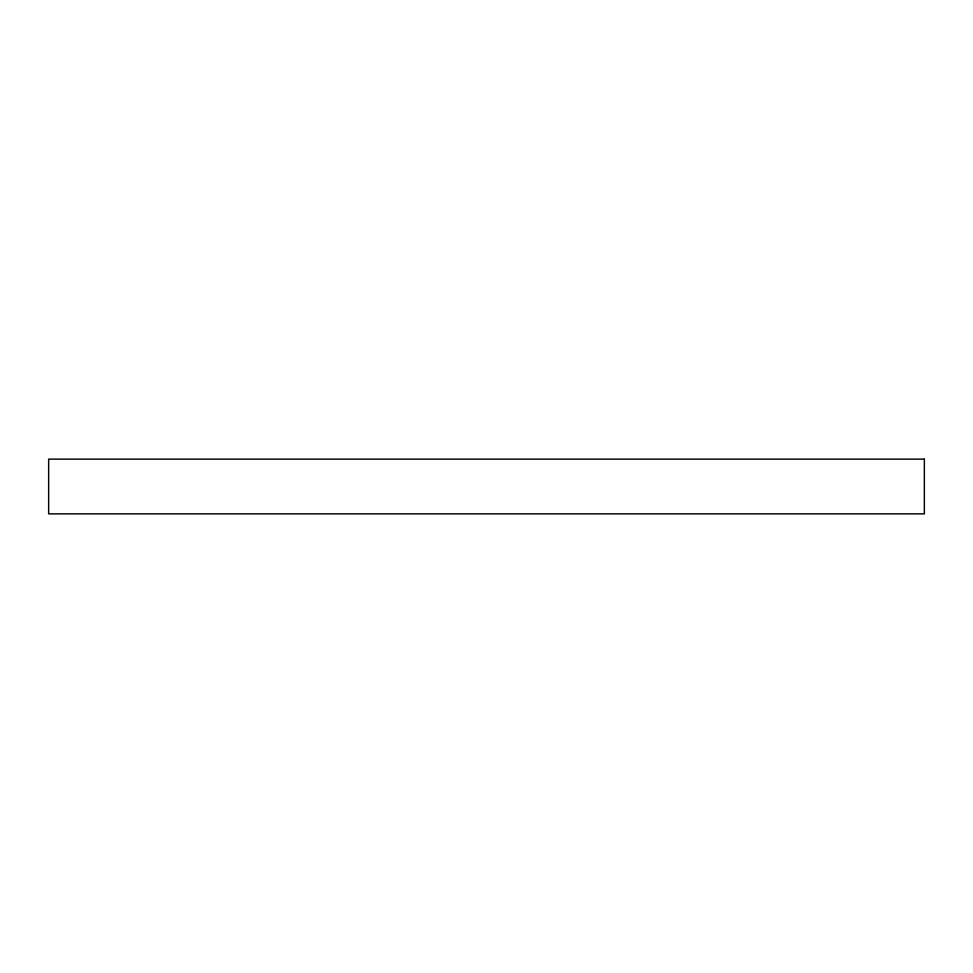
<?xml version="1.0" encoding="UTF-8"?>
<svg xmlns="http://www.w3.org/2000/svg" width="973" height="973" viewBox="0 0 973 973"><rect width="100%" height="100%" fill="white"/><g stroke="black" fill="none" stroke-linecap="round" stroke-linejoin="round"><path stroke-width="1.46" d="M924.35 459.134L48.65 459.134L48.65 513.866L924.35 513.866L924.35 459.134"/></g></svg>
